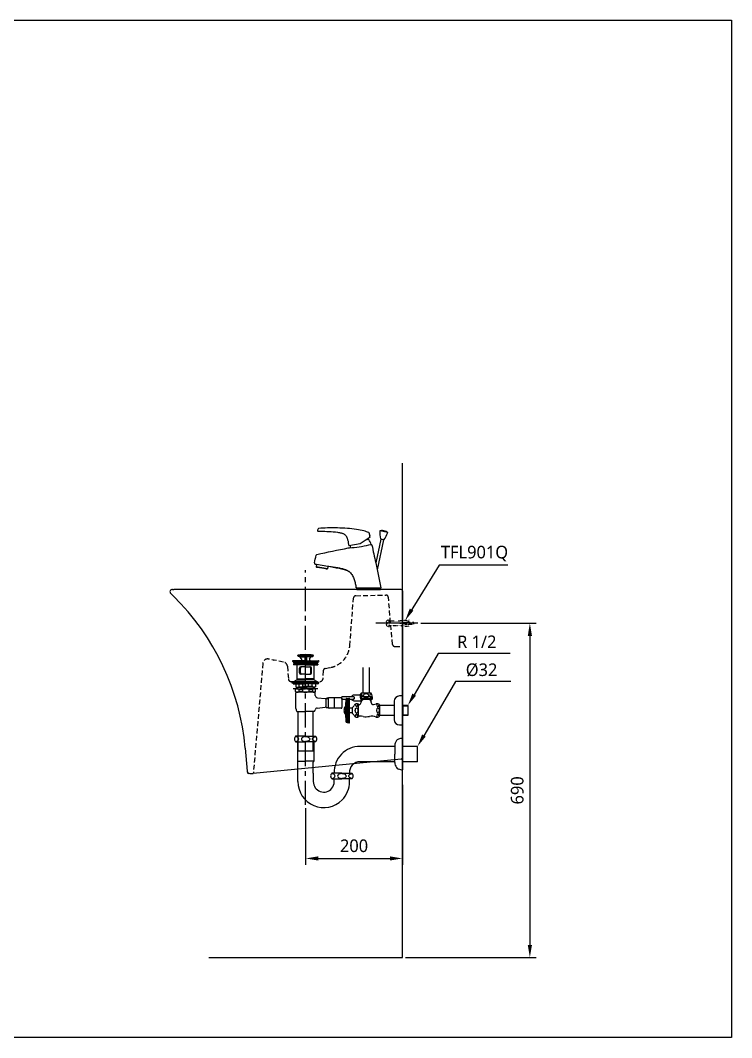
# Model space of a CAD drawing. Extents: x 7158 to 10258, y -4678 to -2578.
# Drawn here: x 8790 to 10258, y -4678 to -2578 of the extents above; entities that cross this region are included whole.
import ezdxf

# ---------------------------------------------------------------- set-up
doc = ezdxf.new("R2010")
doc.units = 0
doc.header["$LTSCALE"] = 20
doc.header["$MEASUREMENT"] = 0
for name, pattern in [('CENTER', [2, 1.25, -0.25, 0.25, -0.25]), ('CENTER2', [1.125, 0.75, -0.125, 0.125, -0.125]), ('HIDDEN', [0.375, 0.25, -0.125]), ('HIDDEN2', [0.1875, 0.125, -0.0625])]:
    doc.linetypes.add(name, pattern=pattern)
doc.layers.get('0').update_dxf_attribs({"linetype": 'CONTINUOUS'})
doc.layers.get('DEFPOINTS').update_dxf_attribs({"linetype": 'CONTINUOUS'})
for name, color, linetype in [('1', 1, 'CONTINUOUS'), ('2', 2, 'HIDDEN'), ('3', 3, 'CONTINUOUS'), ('4', 4, 'CONTINUOUS'), ('5', 5, 'CONTINUOUS'), ('6', 6, 'CONTINUOUS'), ('7', 7, 'CONTINUOUS'), ('CENTER', 2, 'CENTER')]:
    doc.layers.add(name, color=color, linetype=linetype)
doc.styles.get("Standard").update_dxf_attribs({"font": 'NanumGothic.ttf'})
doc.dimstyles.get("Standard").update_dxf_attribs({"dimtxt": 2.5, "dimasz": 2, "dimexe": 2, "dimexo": 1, "dimgap": 1.5, "dimtad": 1, "dimdec": 0, "dimlfac": 10, "dimrnd": 0.5, "dimzin": 0, "dimdsep": 46, "dimtxsty": 'Standard', "dimcen": 0, "dimclrt": 2, "dimadec": 0, "dimazin": 0, "dimtfac": 1, "dimtdec": 0, "dimtmove": 0, "dimatfit": 3, "dimfxl": 1, "dimtolj": 1, "dimtzin": 0, "dimarcsym": 0})

# ---------------------------------------------------------------- blocks, each defined once
blk = doc.blocks.new('A$C0DEF28B4')
at = {"layer": '3'}
for p, q in [((12.5, 194.6), (11.3, 196.7)), ((11.4, 196.5), (27.5, 196.5)), ((27.5, 194.6), (12.5, 194.6)), ((15, 194.4), (25.7, 193.7)), ((19.2, 189.7), (16.5, 193.6)), ((27.5, 194.6), (25.7, 193.7)), ((25.7, 193.7), (25.7, 186)), ((27, 194.3), (26.5, 187.9)), ((43.6, 196.5), (27.5, 196.5)), ((27.5, 194.6), (29.2, 193.7)), ((27.5, 194.6), (42.5, 194.6)), ((28, 194.3), (28.4, 187.9)), ((40, 194.4), (29.2, 193.7)), ((29.2, 193.7), (29.2, 186)), ((35.8, 189.7), (38.5, 193.6)), ((42.5, 194.6), (43.7, 196.7)), ((0.5, 185.6), (0.5, 185)), ((0.5, 185), (2.6, 183.5)), ((0.5, 185), (27.5, 185)), ((10.2, 186), (0.9, 186)), ((2.2, 183.3), (2.2, 182)), ((2.2, 179), (2.2, 177.7)), ((8.5, 183.5), (2.4, 183.5)), ((27.5, 177.5), (2.4, 177.5)), ((27.5, 181.5), (2.7, 181.5)), ((27.5, 179.5), (2.7, 179.5)), ((8.5, 183.5), (27.5, 183.5)), ((10, 146.9), (10, 177.5)), ((27.5, 186), (10.2, 186)), ((15.1, 161), (15.1, 171)), ((16.9, 161), (16.9, 171)), ((17.1, 186), (18.6, 186.8)), ((27.5, 173.5), (17.6, 173.5)), ((26.5, 188), (27.5, 188)), ((26.8, 186), (26.5, 188)), ((28.4, 188), (27.5, 188)), ((27.5, 186), (44.8, 186)), ((54.5, 185), (27.5, 185)), ((46.5, 183.5), (27.5, 183.5)), ((27.5, 181.5), (52.3, 181.5)), ((27.5, 179.5), (52.3, 179.5)), ((27.5, 177.5), (52.6, 177.5)), ((27.5, 173.5), (37.4, 173.5)), ((28.2, 186), (28.4, 188)), ((37.9, 186), (36.4, 186.8)), ((38.1, 161), (38.1, 171)), ((39.9, 161), (39.9, 171)), ((44.8, 186), (54.1, 186)), ((45, 146.9), (45, 177.5)), ((46.5, 183.5), (52.6, 183.5)), ((54.5, 185), (52.4, 183.5)), ((52.8, 183.3), (52.8, 182)), ((52.8, 179), (52.8, 177.7)), ((54.5, 185.6), (54.5, 185)), ((10.7, 149), (10, 150.2)), ((10, 149), (27.5, 149)), ((10.7, 146.9), (10.7, 149)), ((27.5, 158.5), (17.6, 158.5)), ((27.5, 158.5), (37.4, 158.5)), ((45, 149), (27.5, 149)), ((44.3, 149), (45, 150.2)), ((44.3, 146.9), (44.3, 149)), ((10, 146.9), (0, 140.9)), ((0, 139.9), (0, 140.9)), ((0, 140.9), (27.5, 140.9)), ((10, 139.9), (0, 139.9)), ((1.8, 139.9), (1.8, 138.6)), ((2.3, 138.1), (7.3, 138.1)), ((6.8, 122.4), (6.8, 126.6)), ((7.3, 138.1), (7.3, 132)), ((7.3, 138.1), (27.5, 138.1)), ((8.3, 131.4), (7.3, 132)), ((8.3, 131.4), (9.7, 131.4)), ((9.7, 131.4), (27.5, 131.4)), ((10, 146.9), (27.5, 146.9)), ((45, 139.9), (10, 139.9)), ((10, 128), (10, 131.4)), ((10.1, 128), (27.3, 128)), ((13.5, 126.6), (13.5, 122.4)), ((13.5, 126.6), (20.9, 126.6)), ((14.1, 132), (14.1, 138.1)), ((14.1, 132), (21.5, 132)), ((20.9, 126.6), (20.9, 122.4)), ((21.5, 132), (21.5, 138.1)), ((45, 146.9), (27.5, 146.9)), ((55, 140.9), (27.5, 140.9)), ((47.7, 138.1), (27.5, 138.1)), ((45.3, 131.4), (27.5, 131.4)), ((44.9, 128), (27.7, 128)), ((33.5, 132), (33.5, 138.1)), ((40.9, 132), (33.5, 132)), ((41.5, 126.6), (34.1, 126.6)), ((34.1, 126.6), (34.1, 122.4)), ((40.9, 132), (40.9, 138.1)), ((41.5, 126.6), (41.5, 122.4)), ((45, 146.9), (55, 140.9)), ((45, 139.9), (55, 139.9)), ((45, 128), (45, 131.4)), ((46.7, 131.4), (45.3, 131.4)), ((46.7, 131.4), (47.7, 132)), ((52.7, 138.1), (47.7, 138.1)), ((47.7, 138.1), (47.7, 132)), ((48.2, 122.4), (48.2, 126.6)), ((53.2, 139.9), (53.2, 138.6)), ((55, 139.9), (55, 140.9)), ((7.5, 87.4), (7.5, 120)), ((27.5, 121), (8.5, 121)), ((13.5, 122.4), (20.9, 122.4)), ((44.9, 121), (27.5, 121)), ((41.5, 122.4), (34.1, 122.4)), ((44.3, 121), (44.9, 121)), ((44.9, 121), (45.3, 121)), ((46.5, 121), (45, 121)), ((47.5, 114.6), (47.5, 120)), ((52, 109.7), (68, 107.9)), ((70, 108.2), (75.1, 108.2)), ((70.2, 89.8), (70.2, 108.3)), ((71.5, 109), (71.5, 108.2)), ((75.2, 109), (71.5, 109)), ((75.1, 108.2), (75.1, 109.2)), ((75.1, 88.8), (75.1, 108.2)), ((75.9, 110), (101.1, 110)), ((87.5, 90.5), (87.5, 107.9)), ((102.6, 108.5), (102.6, 102.7)), ((51.4, 88.3), (68, 90.1)), ((70.2, 89.8), (75.1, 89.8)), ((71.5, 89), (71.5, 89.8)), ((75.2, 89), (71.5, 89)), ((101.1, 88), (75.9, 88)), ((102.6, 102.7), (102.6, 89.5)), ((9.5, 81), (27.5, 81)), ((11.6, 81), (11.6, 0)), ((45.5, 81), (27.5, 81)), ((43.4, 0), (43.4, 81)), ((11.6, 0), (43.4, 0))]:
    blk.add_line(p, q, dxfattribs=at)
for centre, radius, start, end in [((12.3, 196.5), 1.1, 97.3204, 169.4262), ((27.5, 78.6), 120, 90, 97.3204), ((14.9, 192.4), 2, 35.2023, 86.2618), ((17.6, 188.6), 2, 300, 35.2023), ((27.5, 78.6), 120, 82.6796, 90), ((37.4, 188.6), 2, 144.7977, 240), ((40.1, 192.4), 2, 93.7382, 144.7977), ((42.6, 196.5), 1.1, 10.5738, 82.6796), ((0.9, 185.6), 0.4, 90, 180), ((2.4, 183.3), 0.2, 90, 180), ((2.7, 182), 0.5, 180, 270), ((2.7, 179), 0.5, 90, 180), ((2.4, 177.7), 0.2, 180, 270), ((6, 180.5), 1, 270, 90), ((17.6, 171), 2.5, 90, 180), ((19.4, 171), 2.5, 90, 180), ((35.6, 171), 2.5, 0, 90), ((37.4, 171), 2.5, 0, 90), ((49, 180.5), 1, 90, 270), ((52.3, 182), 0.5, 270, 0), ((52.3, 179), 0.5, 0, 90), ((52.6, 183.3), 0.2, 0, 90), ((52.6, 177.7), 0.2, 270, 0), ((54.1, 185.6), 0.4, 0, 90), ((17.6, 161), 2.5, 180, 270), ((19.4, 161), 2.5, 180, 270), ((35.6, 161), 2.5, 270, 0), ((37.4, 161), 2.5, 270, 0), ((2.3, 138.6), 0.5, 180, 270), ((10.1, 123.3), 4.7, 43.9409, 136.0591), ((10.7, 141.6), 10.2, 250.5679, 289.4321), ((27, 114.4), 13.6, 89.0643, 116.6472), ((27.3, 160.9), 29.5, 258.5956, 270.3737), ((27.7, 160.9), 29.5, 269.6263, 281.4044), ((28, 114.4), 13.6, 63.3528, 90.9357), ((44.3, 141.6), 10.2, 250.5679, 289.4321), ((44.9, 123.3), 4.7, 43.9409, 136.0591), ((52.7, 138.6), 0.5, 270, 0), ((10.1, 125.7), 4.7, 223.9409, 316.0591), ((8.5, 120), 1, 90, 180), ((27, 134.6), 13.6, 243.3528, 270.9357), ((28, 134.6), 13.6, 269.0643, 296.6472), ((44.9, 125.7), 4.7, 223.9409, 316.0591), ((46.5, 120), 1, 0, 90), ((52.5, 114.6), 5, 180, 263.8845), ((68.4, 112.9), 5, 265.3322, 308.1927), ((75.9, 109.2), 0.8, 90, 180), ((101.1, 108.5), 1.5, 0, 90), ((20.5, 87.9), 13, 182.42, 212.3), ((34.5, 87.9), 13, 327.7, 345.0405), ((51.9, 83.3), 5, 96.1155, 165.0405), ((68.4, 85.1), 5, 51.8073, 94.6678), ((75.9, 88.8), 0.8, 180, 270), ((101.1, 89.5), 1.5, 270, 0)]:
    blk.add_arc(centre, radius, start, end, dxfattribs=at)
at = {"layer": '7', "extrusion": (0, 1, 0)}
blk.add_line((7, 143.4, -9.3), (48, 143.4, -9.3), dxfattribs=at)
blk.add_line((7, 143.4, -9.3), (48, 143.4, -9.3), dxfattribs=at)
blk = doc.blocks.new('A$C60C84702')
at = {"layer": '4'}
for p, q in [((6.7, 147.4), (2.4, 147.4)), ((6.7, 147.4), (2.4, 147.4)), ((22.9, 147.4), (6.7, 147.4)), ((22.9, 147.4), (6.7, 147.4)), ((22.9, 147.4), (39.2, 147.4)), ((22.9, 147.4), (39.2, 147.4)), ((39.2, 147.4), (43.5, 147.4)), ((39.2, 147.4), (43.5, 147.4)), ((2.8, 135.4), (2.4, 135.4)), ((2.8, 135.4), (22.9, 135.4)), ((6.1, 135.4), (6.1, 95.6)), ((43.1, 135.4), (22.9, 135.4)), ((39.7, 135.4), (39.7, 95.6)), ((43.1, 135.4), (43.5, 135.4)), ((6.1, 95.6), (22.9, 95.6)), ((7.1, 53.4), (7.1, 93.9)), ((39.7, 95.6), (22.9, 95.6)), ((38.8, 70.8), (38.8, 93.9)), ((38.8, 70.8), (38.8, 53.4)), ((81.6, 71.1), (77.3, 71.1)), ((97.9, 71.1), (81.6, 71.1)), ((97.9, 71.1), (97.9, 71.1)), ((98, 71.1), (97.9, 71.1)), ((98, 71.1), (114.3, 71.1)), ((114.3, 71.1), (118.6, 71.1)), ((77.7, 59.1), (97.9, 59.1)), ((81.1, 59.1), (81.1, 58.4)), ((82.1, 53.4), (82.1, 56.8)), ((118.2, 59.1), (98, 59.1)), ((113.8, 53.4), (113.8, 59.1))]:
    blk.add_line(p, q, dxfattribs=at)
for points in [[(8.7, 141.4, 0.155217), (8.1, 143.2, 0.106747), (6.1, 145.1, 0.073043), (3.3, 146.2, 0.028511), (1.6, 146.6, 0.059523)], [(1.6, 136.2, 0.028511), (3.3, 136.5, 0.073043), (6.1, 137.6, 0.106747), (8.1, 139.5, 0.155217), (8.7, 141.4, 0.155217)], [(14.7, 143.1, 0.32729), (14.7, 139.6, 0.106373), (16.7, 137.8, 0.071219), (19.4, 136.8, 0.057537), (22.9, 136.4, 0.057537)], [(22.9, 146.4, 0.057537), (19.4, 146, 0.071219), (16.7, 144.9, 0.106373), (14.7, 143.1, 0.159483)], [(22.9, 146.4, 0.057537), (19.4, 146, 0.071219), (16.7, 144.9, 0.106373), (14.7, 143.1, 0.159483)], [(22.9, 146.4, -0.057537), (26.5, 146, -0.071219), (29.2, 144.9, -0.106373), (31.2, 143.1, -0.159483)], [(22.9, 146.4, -0.057537), (26.5, 146, -0.071219), (29.2, 144.9, -0.106373), (31.2, 143.1, -0.159483)], [(31.2, 143.1, -0.32729), (31.2, 139.6, -0.106373), (29.2, 137.8, -0.071219), (26.5, 136.8, -0.057537), (22.9, 136.4, -0.057537)], [(37.1, 141.4, -0.155217), (37.7, 143.2, -0.106747), (39.8, 145.1, -0.073043), (42.5, 146.2, -0.028511), (44.3, 146.6, -0.059523)], [(44.3, 136.2, -0.028511), (42.5, 136.5, -0.073043), (39.8, 137.6, -0.106747), (37.7, 139.5, -0.155217), (37.1, 141.4, -0.155217)], [(83.7, 65.1, 0.155217), (83.1, 66.9, 0.106747), (81, 68.8, 0.073043), (78.2, 69.9, 0.028511), (76.5, 70.3, 0.059523)], [(76.5, 59.9, 0.028511), (78.2, 60.2, 0.073043), (81, 61.3, 0.106747), (83.1, 63.2, 0.155217), (83.7, 65.1, 0.155217)], [(89.6, 66.8, 0.32729), (89.6, 63.3, 0.106373), (91.6, 61.5, 0.071219), (94.3, 60.5, 0.057537), (97.9, 60.1, 0.057537)], [(97.9, 70.1, 0.05879), (94.3, 69.7, 0.071219), (91.6, 68.6, 0.106373), (89.6, 66.8, 0.159483)], [(97.9, 70.1, -0.05879), (101.6, 69.7, -0.071219), (104.3, 68.6, -0.106373), (106.3, 66.8, -0.159483)], [(106.3, 66.8, -0.32729), (106.3, 63.3, -0.106373), (104.3, 61.5, -0.071219), (101.6, 60.5, -0.057537), (98, 60.1, -0.057537)], [(112.2, 65.1, -0.155217), (112.8, 66.9, -0.106747), (114.9, 68.8, -0.073043), (117.6, 69.9, -0.028511), (119.4, 70.3, -0.059523)], [(119.4, 59.9, -0.028511), (117.6, 60.2, -0.073043), (114.9, 61.3, -0.106747), (112.8, 63.2, -0.155217), (112.2, 65.1, -0.155217)]]:
    blk.add_lwpolyline(points, format="xyb", dxfattribs=at)
for centre, radius, start, end in [((7.7, 141.4), 8, 131.4096, 228.5904), ((38.2, 141.4), 8, 311.4096, 48.5904), ((135.2, 72.9), 53.4, 90, 181.9326), ((7.1, 95.6), 1, 180, 238.7026), ((6.1, 93.9), 0.925, 0, 58.7026), ((39.7, 93.9), 0.925, 121.2974, 180), ((38.7, 95.6), 1, 301.2974, 0), ((135.2, 72.9), 21.6, 90, 184.7747), ((82.6, 65.1), 8, 131.4096, 228.5904), ((113.3, 65.1), 8, 311.4096, 48.5904), ((60.4, 53.4), 53.4, 180, 314.9403), ((60.4, 53.4), 21.6, 180, 320.796), ((60.4, 53.4), 21.6, 320.796, 0), ((65.1, 47.8), 19.2, 28.0637, 33.4561), ((60.4, 53.4), 53.4, 314.9403, 0)]:
    blk.add_arc(centre, radius, start, end, dxfattribs=at)
blk = doc.blocks.new('A$C7012546D')
at = {"layer": '4'}
for p, q in [((16, 65), (16, 0)), ((0, 49.9), (0, 32.5)), ((47.1, 48.4), (16, 48.4)), ((47.1, 16.6), (47.1, 48.4)), ((0, 15.1), (0, 32.5)), ((47.1, 16.6), (16, 16.6))]:
    blk.add_line(p, q, dxfattribs=at)
for centre, radius, start, end in [((11.3, 54.1), 10, 111.1927, 142.8035), ((17.5, 35), 30, 92.866, 109.0071), ((20, 49), 20, 146.2077, 177.4359), ((20, 16), 20, 182.5641, 213.7923), ((11.3, 10.9), 10, 217.1965, 248.8073), ((17.5, 30), 30, 250.9929, 267.134)]:
    blk.add_arc(centre, radius, start, end, dxfattribs=at)
blk = doc.blocks.new('*D51')
at = {"layer": '1', "color": 3, "lineweight": -2, "transparency": 16777216}
for p, q in [((9578.8, -4156), (9578.8, -4321)), ((9378.8, -4204), (9378.8, -4321)), ((9404.8, -4308), (9552.8, -4308))]:
    blk.add_line(p, q, dxfattribs=at)
at = {"layer": '1', "color": 3, "transparency": 16777216}
for points in [[(9404.8, -4303.7), (9404.8, -4312.3), (9378.8, -4308)], [(9552.8, -4303.7), (9552.8, -4312.3), (9578.8, -4308)]]:
    blk.add_solid(points, dxfattribs=at)
at = {"layer": 'DEFPOINTS', "color": 0, "transparency": 16777216}
for p in [(9578.8, -4149.5), (9378.8, -4197.5), (9578.8, -4308)]:
    blk.add_point(p, dxfattribs=at)
at = {"layer": '1', "color": 2, "transparency": 16777216, "insert": (9478.8, -4282), "char_height": 26, "attachment_point": 5}
blk.add_mtext('\\A1;200', dxfattribs=at)
blk = doc.blocks.new('*D52')
at = {"layer": '1', "color": 3, "lineweight": -2, "transparency": 16777216}
for p, q in [((9616.8, -3822.5), (9854.8, -3822.5)), ((9841.8, -3848.5), (9841.8, -4486.5)), ((9585.3, -4512.5), (9854.8, -4512.5))]:
    blk.add_line(p, q, dxfattribs=at)
at = {"layer": '1', "color": 3, "transparency": 16777216}
for points in [[(9837.5, -3848.5), (9846.2, -3848.5), (9841.8, -3822.5)], [(9837.5, -4486.5), (9846.2, -4486.5), (9841.8, -4512.5)]]:
    blk.add_solid(points, dxfattribs=at)
at = {"layer": 'DEFPOINTS', "color": 0, "transparency": 16777216}
for p in [(9610.3, -3822.5), (9578.8, -4512.5), (9841.8, -4512.5)]:
    blk.add_point(p, dxfattribs=at)
at = {"layer": '1', "color": 2, "transparency": 16777216, "insert": (9815.8, -4167.5), "char_height": 26, "attachment_point": 5, "rotation": 90}
blk.add_mtext('\\A1;690', dxfattribs=at)
blk = doc.blocks.new('A$C510B3A89')
at = {"layer": '1', "color": 7}
blk.add_line((87.4, 0), (136.2, 0), dxfattribs=at)
at = {"layer": '7'}
for p, q in [((114.8, 107.8), (94.8, 93.8)), ((114, 113), (114.3, 111)), ((138.2, 121.6), (135.2, 120.7)), ((151.3, 117.3), (135.2, 120.7)), ((138.2, 121.6), (138.2, 121.6)), ((148.9, 119.3), (149, 119.3)), ((149, 119.3), (151.3, 117.3)), ((94.8, 93.8), (71.3, 89.6)), ((112.1, 102.8), (106.2, 101.8)), ((112.4, 91.7), (117.7, 92.7)), ((136.9, 103.5), (126.6, 54.8)), ((142.8, 102.2), (129.6, 40.1)), ((143.4, 102.4), (136.3, 103.9)), ((136.7, 103.5), (137.9, 103.3)), ((141.8, 102.4), (137.9, 103.3)), ((141.8, 102.4), (142.9, 102.2)), ((4.4, 51.6), (3.5, 46.7)), ((4.4, 45.9), (3.5, 46.7)), ((27.1, 42.5), (3.5, 46.7)), ((28, 47.4), (4.4, 51.6)), ((4.4, 45.9), (6.1, 45.6)), ((24.3, 42.4), (6.1, 45.6)), ((23.9, 42.3), (6.5, 45.4)), ((24.3, 42.4), (26.1, 42.1)), ((26.1, 42.1), (27.1, 42.5)), ((28, 47.4), (27.1, 42.5)), ((28.5, 47.3), (28, 47.4)), ((126.6, 54.8), (137.2, 3)), ((86.4, 3), (86.3, 3.5)), ((87.4, 3), (87.4, 0)), ((136.2, 3), (136.2, 0))]:
    blk.add_line(p, q, dxfattribs=at)
at = {"layer": '7', "color": 7}
for p, q in [((86.4, 3), (115.5, 3)), ((115.5, 3), (137.2, 3))]:
    blk.add_line(p, q, dxfattribs=at)
at = {"layer": '7'}
for centre, radius, start, end in [((7.8, 121.4), 1.5, 154.2972, 270.8052), ((9.3, 124.4), 1.5, 93.6966, 151.3141), ((111.8, 115.8), 1.5, 12.9441, 66.1922), ((205.1, 117.1), 70, 177.0153, 190.8327), ((133.2, 71.8), 50, 71.7204, 84.2796), ((86, 142.4), 70, 325.1673, 338.9847), ((108.9, 87.5), 35, 175.6305, 182.5585), ((112.2, 102.3), 0.5, 34.0977, 100), ((83.6, 83), 35, 15.8809, 34.0977), ((116.7, 91), 2, 12.5419, 57.7542), ((136.8, 104), 0.5, 190.8327, 258), ((143, 102.7), 0.5, 258, 325.1673), ((5.5, 70.1), 2, 103.7822, 164.229), ((2, 54), 2, 167.6446, 258.9831), ((6.6, 45.9), 0.5, 206.8699, 260), ((24, 42.8), 0.5, 260, 313.1301)]:
    blk.add_arc(centre, radius, start, end, dxfattribs=at)
for points in [[(112.4, 117.2), (102.3, 120.6), (86.8, 123.7), (68, 125.7), (47.4, 126.7), (26.8, 126.7), (9.2, 125.9)], [(8, 125.2), (6.4, 122.1)], [(7.8, 119.9), (12.9, 120), (30.3, 119.5), (47.5, 117.8), (55.5, 116.4)], [(55.5, 116.4), (57.6, 115.9), (59.6, 115), (61.5, 113.9), (63.2, 112.5), (64.7, 110.9), (66, 109.2), (67, 107.2), (67.8, 105.2)], [(67.8, 105.2), (68.6, 102.3), (70, 96.1), (71.2, 89.8), (71.3, 89.6)], [(114, 113), (113.6, 114.6), (113.3, 116.2)], [(114.8, 108.1), (114.6, 108.8), (114.5, 109.6), (114.4, 110.2), (114.4, 110.6), (114.3, 110.9), (114.3, 111)], [(5, 72.1), (69.9, 85.6)], [(69.9, 85.6), (70.2, 85.6), (70.9, 85.7), (72.3, 85.8), (112.4, 91.7)], [(3.9, 51.6), (4.1, 51.6), (4.4, 51.6)], [(38.9, 45.7), (30.1, 47.1), (28.5, 47.3)], [(56, 42.6), (52.3, 43.4), (48.2, 44.2), (43.7, 44.9), (38.9, 45.7)], [(38.9, 45.7), (45, 44.7), (51, 43.6), (56, 42.6)], [(72.5, 36), (71, 37.1), (68.6, 38.5), (66.1, 39.6), (63.5, 40.5), (61, 41.3), (58.5, 42), (56, 42.6)], [(56, 42.6), (61.1, 41.3), (65.9, 39.7), (70, 37.7), (72.5, 36)], [(73.1, 35.4), (72.5, 36)], [(72.5, 36), (73.1, 35.4)], [(73.1, 35.4), (76.1, 32.2), (78.5, 28.4), (80.4, 24.4), (81.9, 20.3), (83.2, 16.1), (84.4, 11.9), (85.4, 7.7), (86.3, 3.5)]]:
    blk.add_spline(points, degree=3, dxfattribs=at)
for points in [[(114.8, 107.8), (114.8, 107.9), (114.8, 108), (114.8, 108.1)], [(118.6, 91.4), (121.3, 79.2), (123.9, 67), (126.6, 54.8)], [(0, 54.5), (1.2, 59.9), (2.4, 65.3), (3.6, 70.7)]]:
    blk.add_open_spline(points, degree=3, dxfattribs=at)
blk.add_open_spline([(1.6, 52.1), (1.9, 52), (2.7, 51.8), (3.5, 51.7), (3.9, 51.6)], degree=3, knots=[0.173317, 0.173317, 0.173317, 0.173317, 1.25795, 2.514058, 2.514058, 2.514058, 2.514058], dxfattribs=at)
blk = doc.blocks.new('A$C4B8471CD')
at = {"layer": '2'}
blk.add_line((0, 3.2, 9.3), (0, 8.2, 9.3), dxfattribs=at)
at = {"layer": '3'}
for p, q in [((18.6, 8.2, 9.3), (0, 8.2, 9.3)), ((0, 3.2, 9.3), (24.6, 3.2, 9.3)), ((24.6, 8.2, 9.3), (18.6, 8.2, 9.3)), ((35.6, 11.5, 9.3), (24.6, 11.5, 9.3)), ((24.6, 0, 9.3), (35.9, 0, 9.3)), ((38.9, 11.5, 9.3), (35.6, 11.5, 9.3)), ((35.9, 0, 9.3), (38.9, 0, 9.3)), ((62.2, 8.3, 9.3), (38.9, 8.3, 9.3)), ((38.9, 3.3, 9.3), (62.2, 3.3, 9.3)), ((62.7, 7.8, 9.3), (62.2, 8.3, 9.3)), ((62.2, 3.3, 9.3), (62.2, 8.3, 9.3)), ((62.2, 3.3, 9.3), (62.7, 3.8, 9.3)), ((62.7, 3.8, 9.3), (62.7, 7.8, 9.3))]:
    blk.add_line(p, q, dxfattribs=at)
at = {"layer": '3', "elevation": 9.3}
for points in [[(23.2, 8.2, -0.044238), (23.5, 8.5, -0.189273), (23.9, 8.7, -0.189273), (24.3, 8.5, -0.101059), (24.8, 7.8, -0.059302), (25.1, 6.9, -0.045722), (25.2, 5.8, -0.045722)], [(25.2, 5.8, -0.045722), (25.1, 4.6, -0.059302), (24.8, 3.7, -0.101059), (24.3, 3, -0.189273), (23.9, 2.8, -0.189273), (23.5, 3, -0.044238), (23.2, 3.2, -0.059302)], [(40.2, 8.3, 0.044238), (40, 8.5, 0.189273), (39.5, 8.7, 0.189273), (39.1, 8.5, 0.101059), (38.6, 7.8, 0.059302), (38.3, 7, 0.045722), (38.2, 5.8, 0.045722)], [(38.2, 5.8, 0.045722), (38.3, 4.6, 0.059302), (38.6, 3.7, 0.101059), (39.1, 3, 0.189273), (39.5, 2.8, 0.189273), (40, 3, 0.044238), (40.2, 3.3, 0.059302)]]:
    blk.add_lwpolyline(points, format="xyb", dxfattribs=at)
at = {"layer": '3'}
for centre, start, end in [((24.6, 6.5, 9.3), 90.0092, 159.5218), ((24.6, 5, 9.3), 200.4965, 270.0092), ((38.9, 6.5, 9.3), 20.4965, 90.0092), ((38.9, 5, 9.3), 270.0092, 339.5218)]:
    blk.add_arc(centre, 5, start, end, dxfattribs=at)

msp = doc.modelspace()

# ---------------------------------------------------------------- linework, layer by layer
at = {"color": 2, "linetype": 'HIDDEN', "ltscale": 2}
for p, q in [((9558.3, -3866.1), (9549.7, -3768.9)), ((9563.2, -3870.5), (9578.8, -3870.5)), ((9341.3, -3911.4, 0), (9343.3, -3938.1)), ((9415.2, -3920.4), (9414.3, -3938.1)), ((9348.2, -3942.5), (9409.3, -3942.5))]:
    msp.add_line(p, q, dxfattribs=at)
at = {"color": 7, "linetype": 'CENTER2', "ltscale": 0.05}
msp.add_line((9610.3, -3822.5), (9523.7, -3822.5), dxfattribs=at)
at = {"color": 3}
for p, q in [((9652.8, -3884.6), (9599.9, -3975)), ((9800.8, -3884.6), (9652.8, -3884.6)), ((9688.2, -3942.8), (9620, -4059.4)), ((9802.2, -3942.8), (9688.2, -3942.8))]:
    msp.add_line(p, q, dxfattribs=at)
at = {"color": 2, "linetype": 'HIDDEN', "ltscale": 5}
msp.add_line((9373.3, -3952.5), (9393.8, -3952.5), dxfattribs=at)
at = {"color": 7, "linetype": 'HIDDEN2', "ltscale": 0.05}
msp.add_lwpolyline([(9551.6, -3829.6), (9551.6, -3815.4, 0.316317), (9544.9, -3820.1), (9546.7, -3820.1), (9546.7, -3824.9), (9544.9, -3824.9, 0.316317)], format="xyb", close=True, dxfattribs=at)
for points in [[(9551.6, -3827), (9567.4, -3827), (9572.4, -3827), (9592.1, -3829.2), (9591.7, -3825.6), (9572.4, -3822.5), (9591.7, -3819.1), (9592.4, -3816), (9572.4, -3818), (9567.4, -3818), (9551.6, -3818)], [(9583.5, -3824.3), (9602.1, -3824.3), (9602, -3820.7), (9582.7, -3820.7)]]:
    msp.add_lwpolyline(points, dxfattribs=at)
at = {"color": 2, "linetype": 'HIDDEN', "ltscale": 2}
for centre, start, end in [((9563.2, -3865.5), 186.6044, 270), ((9348.2, -3937.5), 186.6755, 270), ((9409.3, -3937.5), 270, 353.3245)]:
    msp.add_arc(centre, 5, start, end, dxfattribs=at)
at = {"layer": '1'}
for p, q in [((9578.8, -4512.5), (9578.8, -3491.9)), ((9178.8, -4512.5), (9578.8, -4512.5))]:
    msp.add_line(p, q, dxfattribs=at)
at = {"layer": '1', "color": 3}
for p, q in [((9654.3, -3702.5), (9594.5, -3799.5)), ((9796.2, -3702.5), (9654.3, -3702.5))]:
    msp.add_line(p, q, dxfattribs=at)
for points in [[(9601.3, -3796.5), (9593.8, -3792.2), (9584.4, -3816.8)], [(9606.7, -3972), (9599.2, -3967.6), (9589.8, -3992.3)], [(9626.8, -4056.4), (9619.3, -4052), (9609.9, -4076.6)]]:
    msp.add_solid(points, dxfattribs=at)
at = {"layer": '2', "color": 2, "linetype": 'HIDDEN', "ltscale": 2}
for p, q in [((9353.3, -3957.5), (9373.8, -3957.5)), ((9373.8, -3957.5), (9394.3, -3957.5)), ((9394.3, -3957.5), (9404.3, -3957.5))]:
    msp.add_line(p, q, dxfattribs=at)
at = {"layer": '3', "color": 7}
for p, q in [((9103.8, -3752.5), (9106.6, -3752.5)), ((9575.8, -3752.5), (9106.6, -3752.5)), ((9578.8, -3755.5), (9578.8, -4099.8)), ((9105.9, -3766.6), (9100.3, -3761.1)), ((9254.2, -4080.3), (9258.4, -4128)), ((9576.1, -4102.8), (9270.8, -4132.5)), ((9263.4, -4132.5), (9270.8, -4132.5))]:
    msp.add_line(p, q, dxfattribs=at)
at = {"layer": '3', "color": 2, "linetype": 'HIDDEN', "ltscale": 2}
for p, q in [((9470.1, -3868.7), (9477.7, -3770.4)), ((9482.6, -3765.7), (9544.6, -3764.3)), ((9290.6, -3905.4, 0), (9270.8, -4132.5)), ((9333.4, -3902.7, 0), (9302.6, -3896.4, 0)), ((9419.2, -3916.1), (9430.2, -3913.9))]:
    msp.add_line(p, q, dxfattribs=at)
at = {"layer": '3', "color": 7}
for centre, radius, start, end in [((9103.8, -3757.5), 5, 90, 225.6103), ((9575.8, -3755.5), 3, 0, 90), ((8756.1, -4123.9, 0), 500, 5, 45.6103), ((9575.8, -4099.8), 3, 275.5632, 0), ((9263.4, -4127.5), 5, 185, 270), ((9261.5, -4129.5), 3, 185, 270)]:
    msp.add_arc(centre, radius, start, end, dxfattribs=at)
at = {"layer": '3', "color": 2, "linetype": 'HIDDEN', "ltscale": 2}
for centre, radius, start, end in [((9482.7, -3770.7), 5, 91.322, 175.5513), ((9544.7, -3769.3), 5, 5.0457, 91.322), ((9420.2, -3864.9), 50, 281.5602, 355.5513), ((9375.5, -3593.9, 0), 311, 258.3487, 258.4398), ((9331.4, -3912.5, 0), 10, 6.6755, 78.4398), ((9420.2, -3921), 5, 101.5602, 173.3245)]:
    msp.add_arc(centre, radius, start, end, dxfattribs=at)
at = {"layer": '3', "color": 2, "linetype": 'HIDDEN', "ltscale": 2, "extrusion": (1.54644e-09, -4.15603e-10, 1)}
msp.add_arc((9300.6, -3906.2, 0), 10, 78.4398, 175.0165, dxfattribs=at)
at = {"layer": '4'}
for p, q in [((9562.8, -4076.6), (9491, -4076.6)), ((9562.8, -4108.4), (9491, -4108.4))]:
    msp.add_line(p, q, dxfattribs=at)
at = {"layer": '5'}
msp.add_lwpolyline([(7158.4, -2577.9), (10258.4, -2577.9), (10258.4, -4677.9), (7158.4, -4677.9)], close=True, dxfattribs=at)
at = {"layer": '6'}
for p, q in [((9497.3, -3913.8), (9497.3, -3966.5)), ((9510, -3913.8), (9510, -3966.5)), ((9510, -3966.5), (9493.2, -3966.5)), ((9514.2, -3966.5), (9510, -3966.5)), ((9462.7, -3978.5), (9462.7, -4002.5)), ((9463.3, -3978), (9464.2, -3978)), ((9464.2, -3978), (9464.7, -3977.5)), ((9464.2, -3978), (9464.2, -4002.5)), ((9464.7, -3977.5), (9464.7, -4002.5)), ((9464.7, -3977.5), (9467.9, -3977.5)), ((9464.7, -3977.9), (9468.2, -3977.9)), ((9464.7, -3978.9), (9468.2, -3978.9)), ((9464.7, -3979.9), (9468.2, -3979.9)), ((9464.7, -3980.9), (9468.2, -3980.9)), ((9464.7, -3981.9), (9468.2, -3981.9)), ((9464.7, -3982.9), (9468.2, -3982.9)), ((9464.7, -3983.9), (9468.2, -3983.9)), ((9464.7, -3984.9), (9468.2, -3984.9)), ((9464.7, -3985.9), (9468.2, -3985.9)), ((9464.7, -3986.9), (9468.2, -3986.9)), ((9464.7, -3987.9), (9468.2, -3987.9)), ((9464.7, -3988.9), (9468.2, -3988.9)), ((9464.7, -3989.9), (9468.2, -3989.9)), ((9468.2, -3977.2), (9468.2, -3977)), ((9468.2, -3977), (9469.7, -3977)), ((9468.2, -3977.2), (9468.2, -4002.5)), ((9469.7, -3978), (9469.7, -3977)), ((9469.7, -4002.5), (9469.7, -3978)), ((9487.8, -3990.5), (9487.8, -3989.8)), ((9514.2, -3978.5), (9493.2, -3978.5)), ((9493.2, -3986), (9493.2, -3978.5)), ((9494.4, -3982.5), (9493.2, -3984.7)), ((9494.4, -3982.5), (9493.2, -3982.5)), ((9494.4, -3982.5), (9494.4, -3978.5)), ((9512.9, -3982.5), (9512.9, -3978.5)), ((9512.9, -3982.5), (9514.2, -3984.7)), ((9514.2, -3982.5), (9512.9, -3982.5)), ((9514.2, -3986.4), (9514.2, -3978.5)), ((9561.8, -3983.5), (9561.8, -4021.5)), ((9578.8, -3972.5), (9572.8, -3972.5)), ((9578.8, -4032.5), (9578.8, -3972.5)), ((9462.7, -4026.5), (9462.7, -4002.5)), ((9464.2, -4027), (9464.2, -4002.5)), ((9464.7, -3990.9), (9468.2, -3990.9)), ((9464.7, -3991.9), (9468.2, -3991.9)), ((9464.7, -3992.9), (9468.2, -3992.9)), ((9464.7, -3993.9), (9468.2, -3993.9)), ((9464.7, -3994.9), (9468.2, -3994.9)), ((9464.7, -3995.9), (9468.2, -3995.9)), ((9464.7, -3996.9), (9468.2, -3996.9)), ((9464.7, -3997.9), (9468.2, -3997.9)), ((9464.7, -3998.9), (9468.2, -3998.9)), ((9464.7, -3999.9), (9468.2, -3999.9)), ((9464.7, -4000.9), (9468.2, -4000.9)), ((9464.7, -4001.9), (9468.2, -4001.9)), ((9464.7, -4027.5), (9464.7, -4002.5)), ((9464.7, -4003.1), (9468.2, -4003.1)), ((9464.7, -4004.1), (9468.2, -4004.1)), ((9464.7, -4005.1), (9468.2, -4005.1)), ((9464.7, -4006.1), (9468.2, -4006.1)), ((9464.7, -4007.1), (9468.2, -4007.1)), ((9464.7, -4008.1), (9468.2, -4008.1)), ((9464.7, -4009.1), (9468.2, -4009.1)), ((9464.7, -4010.1), (9468.2, -4010.1)), ((9468.2, -4027.8), (9468.2, -4002.5)), ((9474.8, -3997.8), (9469.7, -3997.8)), ((9469.7, -4028), (9469.7, -4002.5)), ((9474.8, -4007.3), (9469.7, -4007.3)), ((9474.8, -3996.8), (9474.8, -3997.8)), ((9474.8, -3997.8), (9474.8, -4007.3)), ((9474.8, -4008.3), (9474.8, -4007.3)), ((9479.6, -3991.2), (9479.1, -3992.2)), ((9487.8, -4014.5), (9487.8, -3990.5)), ((9488.7, -3990.5), (9487.8, -3990.5)), ((9488.7, -3991.3), (9487.8, -3991.3)), ((9488.7, -3991.3), (9490, -3990.3)), ((9488.7, -3991.3), (9488.7, -3990.5)), ((9531.7, -3993.3), (9531.7, -3990.5)), ((9561.8, -3992.3), (9531.7, -3992.3)), ((9531.7, -3993.3), (9531.7, -4011.8)), ((9589.8, -3992.3), (9578.8, -3992.3)), ((9578.8, -3992.9), (9578.8, -4012.2)), ((9580.3, -3993.3), (9579.3, -3992.3)), ((9580.3, -4012.8), (9580.3, -3992.3)), ((9580.3, -3993.3), (9590.8, -3993.3)), ((9590.8, -3993.3), (9589.8, -3992.3)), ((9590.7, -4011.8), (9590.7, -3993.3)), ((9463.3, -4027), (9464.2, -4027)), ((9464.2, -4027), (9464.7, -4027.5)), ((9464.7, -4011.1), (9468.2, -4011.1)), ((9464.7, -4012.1), (9468.2, -4012.1)), ((9464.7, -4013.1), (9468.2, -4013.1)), ((9464.7, -4014.1), (9468.2, -4014.1)), ((9464.7, -4015.1), (9468.2, -4015.1)), ((9464.7, -4016.1), (9468.2, -4016.1)), ((9464.7, -4017.1), (9468.2, -4017.1)), ((9464.7, -4018.1), (9468.2, -4018.1)), ((9464.7, -4019.1), (9468.2, -4019.1)), ((9464.7, -4020.1), (9468.2, -4020.1)), ((9464.7, -4021.1), (9468.2, -4021.1)), ((9464.7, -4022.1), (9468.2, -4022.1)), ((9464.7, -4023.1), (9468.2, -4023.1)), ((9464.7, -4024.1), (9468.2, -4024.1)), ((9464.7, -4025.1), (9468.2, -4025.1)), ((9464.7, -4026.1), (9468.2, -4026.1)), ((9464.7, -4027.1), (9468.2, -4027.1)), ((9464.7, -4027.5), (9467.9, -4027.5)), ((9468.2, -4028), (9468.2, -4027.8)), ((9468.2, -4028), (9469.7, -4028)), ((9479.6, -4013.8), (9479.1, -4012.9)), ((9488.7, -4013.8), (9487.8, -4013.8)), ((9491.4, -4014.5), (9487.8, -4014.5)), ((9487.8, -4015.2), (9487.8, -4014.5)), ((9488.7, -4013.8), (9490, -4014.5)), ((9488.7, -4014.5), (9488.7, -4013.8)), ((9531.7, -4014.5), (9531.7, -4011.8)), ((9561.8, -4012.8), (9531.7, -4012.8)), ((9531.7, -4012.8), (9531.7, -4012.9)), ((9531.7, -4014.5), (9531.7, -4012.9)), ((9589.8, -4012.8), (9578.8, -4012.8)), ((9579.3, -4012.8), (9580.3, -4011.8)), ((9580.3, -4011.8), (9590.8, -4011.8)), ((9589.8, -4012.8), (9590.8, -4011.8)), ((9572.8, -4032.5), (9578.8, -4032.5))]:
    msp.add_line(p, q, dxfattribs=at)
for centre, radius, start, end in [((9501.2, -3972.5), 10, 143.1301, 216.8699), ((9506.2, -3972.5), 10, 323.1301, 36.8699), ((9605.7, -4002.5), 145, 170.5066, 178.0569), ((9463.3, -3978.7), 0.7, 90, 170.5066), ((9467.9, -3977.2), 0.3, 270, 0), ((9484.3, -3993.9), 5.36, 49.5694, 150), ((9488.7, -3986), 4.5, 270, 0), ((9518.2, -3986.4), 4, 180, 277.7117), ((9515.4, -3965.8), 24.8, 277.7117, 290.9661), ((9526.8, -3995.5), 7, 45.4871, 110.9661), ((9572.8, -3983.5), 11, 90, 180), ((9471.9, -4002.6), 14, 141.7859, 179.7527), ((9471.9, -4002.4), 14, 180.2473, 218.2141), ((9605.7, -4002.5), 145, 178.0569, 189.4934), ((9467, -3985.2), 14, 303.8098, 330), ((9467, -4019.9), 14, 30, 56.1902), ((9463.3, -4026.3), 0.7, 189.4934, 270), ((9467.9, -4027.8), 0.3, 0, 90), ((9484.3, -4011.2), 5.36, 210, 310.4306), ((9491.4, -4052.5), 38, 80.6952, 90), ((9503.7, -3977.5), 38, 260.6952, 280.7373), ((9515.4, -4039.2), 24.8, 69.0339, 100.7373), ((9526.8, -4009.5), 7, 249.0339, 314.5), ((9572.8, -4021.5), 11, 180, 270)]:
    msp.add_arc(centre, radius, start, end, dxfattribs=at)
for centre, major_axis, ratio, start_param, end_param in [((9490.9, -3972.3), (-5.23, 0), 0.866391, 1.800504, 4.443058), ((9516.3, -3972.3), (-5.23, 0), 0.866391, -1.317473, 1.357378), ((9484, -3988.9), (0, 5.4), 0.478204, 1.649187, 4.692658), ((9528.1, -3990), (0, 5.22), 0.46009, 1.292018, 4.793095), ((9484, -4015.8), (0, 5.4), 0.478204, 4.6817, 7.825213), ((9528.1, -4014.9), (0, 5.22), 0.46009, 4.613779, 8.15122)]:
    msp.add_ellipse(centre, major_axis=major_axis, ratio=ratio, start_param=start_param, end_param=end_param, dxfattribs=at)
for centre, major_axis, ratio in [((9503.7, -3972.3), (5.23, 0), 0.866391), ((9484, -4002.5), (0, -5.4), 0.478204), ((9528.1, -4002.5), (0, -5.22), 0.46009)]:
    msp.add_ellipse(centre, major_axis=major_axis, ratio=ratio, dxfattribs=at)
at = {"layer": 'CENTER', "color": 2, "linetype": 'CENTER', "ltscale": 2}
msp.add_line((9378.8, -4197.5), (9378.8, -3712.6), dxfattribs=at)

# ---------------------------------------------------------------- block references
at = {"layer": '1'}
for name, p in [('A$C510B3A89', (9397, -3752.5)), ('A$C0DEF28B4', (9351.3, -4085.9, 9.3)), ('A$C60C84702', (9355.9, -4202.9)), ('A$C7012546D', (9562.8, -4125))]:
    msp.add_blockref(name, p, dxfattribs=at)
at = {"layer": '2'}
msp.add_blockref('A$C4B8471CD', (9453.9, -3982.5), dxfattribs=at)

# ---------------------------------------------------------------- texts
at = {"layer": '1', "color": 2, "char_height": 26, "attachment_point": 5}
for s, insert in [('TFL901Q', (9727.5, -3678.7)), ('R 1/2', (9732.2, -3860.8)), ('%%C32', (9742.1, -3919))]:
    msp.add_mtext(s, dxfattribs=dict(at, insert=insert))

# ---------------------------------------------------------------- dimensions: what is measured, and where the dimension line sits
at = {"layer": '1'}
dim = msp.add_linear_dim(base=(9841.8, -4512.5), p1=(9610.3, -3822.5), p2=(9578.8, -4512.5), angle=90, dimstyle='Standard', override={"dimscale": 1.3, "dimtxt": 20, "dimasz": 20, "dimexe": 10, "dimexo": 5, "dimgap": 10, "dimlfac": 1, "dimzin": 8, "dimclrd": 3, "dimclre": 3, "dimfxl": 1.25, "dimarcsym": 1}, dxfattribs=at)
dim.commit()
dim.dimension.update_dxf_attribs({"geometry": '*D52', "text_midpoint": (9815.8, -4167.5)})
dim = msp.add_linear_dim(base=(9578.8, -4308), p1=(9378.8, -4197.5), p2=(9578.8, -4149.5), dimstyle='Standard', override={"dimscale": 1.3, "dimtxt": 20, "dimasz": 20, "dimexe": 10, "dimexo": 5, "dimgap": 10, "dimlfac": 1, "dimzin": 8, "dimclrd": 3, "dimclre": 3, "dimfxl": 1.25, "dimarcsym": 1}, dxfattribs=at)
dim.commit()
dim.dimension.update_dxf_attribs({"geometry": '*D51', "text_midpoint": (9478.8, -4282)})

doc.saveas('drawing.dxf')
